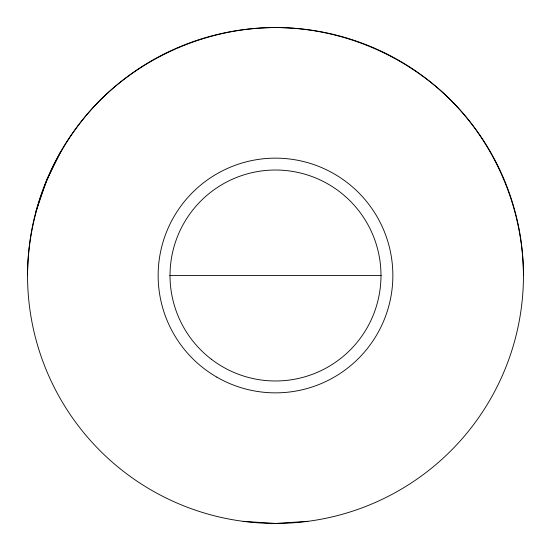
<?xml version="1.0" encoding="UTF-8"?>
<svg xmlns="http://www.w3.org/2000/svg" width="551" height="551" viewBox="0 0 551 551"><rect width="100%" height="100%" fill="white"/><g stroke="black" fill="none" stroke-linecap="round" stroke-linejoin="round"><path stroke-width="0.83" d="M27.55 275.5C27.791 210.427 54.329 146.359 100.172 100.172C146.359 54.329 210.427 27.791 275.5 27.55C340.573 27.791 404.641 54.329 450.828 100.172C496.671 146.359 523.209 210.427 523.45 275.5A247.95 247.95 0 0 1 151.525 490.232A247.95 247.95 0 0 1 151.525 60.768A247.95 247.95 0 0 1 523.45 275.5M36.001 211.329L46.587 180.528L60.768 151.525M307.864 521.329L275.5 523.45L243.136 521.329M169.736 275.5L381.264 275.5M216.825 377.132A117.356 117.356 0 0 0 392.856 275.5A117.356 117.356 0 0 0 216.825 173.868A117.356 117.356 0 0 0 216.825 377.132M211.288 359.183A105.482 105.482 0 0 0 380.08 289.268A105.482 105.482 0 0 0 235.132 178.049A105.482 105.482 0 0 0 211.288 359.183"/></g></svg>
